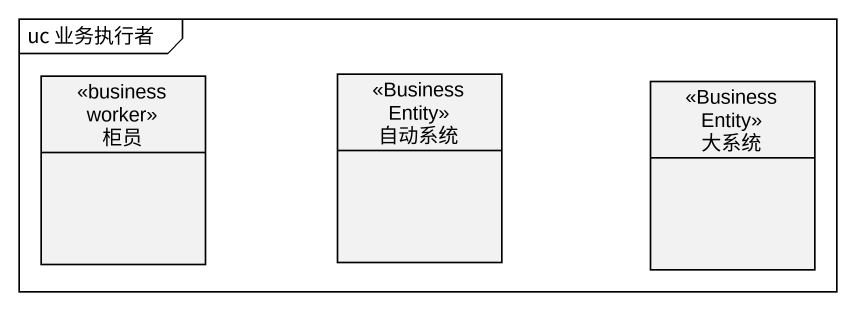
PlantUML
@startuml
mainframe uc 业务执行者
hide circle
hide empty members
class 柜员 <<business worker>>
class 自动系统 <<Business Entity>>
class 大系统 <<Business Entity>>
@enduml
